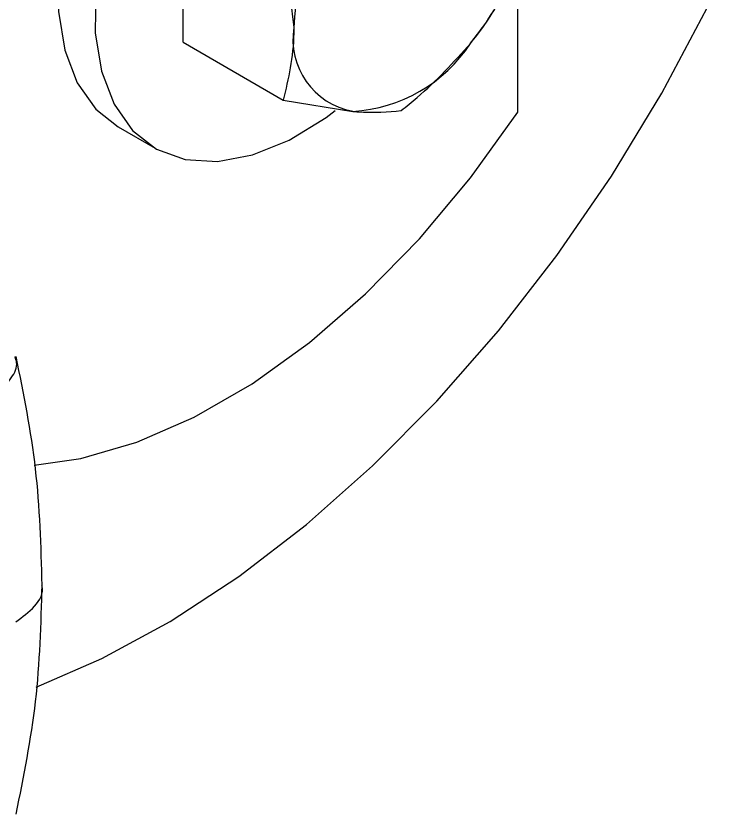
# Model space of a CAD drawing. Extents: x 16.5 to 113.1, y 4.4 to 84.5.
# Drawn here: x 84.839 to 85.898, y 64.04 to 65.237 of the extents above; entities that cross this region are included whole.
import ezdxf

# ---------------------------------------------------------------- set-up
doc = ezdxf.new("R2010")
doc.units = 0
doc.header["$MEASUREMENT"] = 0
doc.layers.add('OBJECT', color=7, linetype='CONTINUOUS')

msp = doc.modelspace()

# ---------------------------------------------------------------- linework, layer by layer
at = {"layer": 'OBJECT'}
for p, q in [((85.0898, 65.1977), (85.0898, 65.4334)), ((85.2402, 65.3466), (85.256, 65.2196)), ((85.5919, 65.0929), (85.5919, 65.3117)), ((85.0898, 65.1977), (85.2402, 65.1109)), ((85.2402, 65.1109), (85.3444, 65.0939)), ((84.9927, 65.0706), (85.0479, 65.0387))]:
    msp.add_line(p, q, dxfattribs=at)
at = {"layer": 'OBJECT', "flags": 128}
for points in [[(85.0933, 65.7114), (85.0442, 65.6534), (85.0004, 65.5888), (84.9634, 65.5197), (84.9344, 65.4484), (84.9143, 65.3771), (84.9037, 65.3081), (84.903, 65.2437), (84.9123, 65.1859), (84.9311, 65.1365), (84.959, 65.0972), (84.9927, 65.0706)], [(85.1485, 65.6796), (85.0993, 65.6215), (85.0556, 65.5569), (85.0186, 65.4879), (84.9895, 65.4165), (84.9694, 65.3452), (84.9589, 65.2763), (84.9582, 65.2119), (84.9674, 65.154), (84.9863, 65.1047), (85.0142, 65.0654), (85.0501, 65.0374), (85.0931, 65.0217), (85.1416, 65.0187), (85.1941, 65.0285), (85.249, 65.0508), (85.3044, 65.0849), (85.3182, 65.0951)], [(84.8692, 64.2305), (84.9679, 64.2731), (85.0707, 64.3289), (85.1733, 64.3961), (85.2748, 64.4741), (85.3742, 64.5621), (85.4705, 64.6594), (85.5629, 64.7649), (85.6505, 64.8778), (85.7324, 64.9969), (85.8079, 65.1211), (85.8763, 65.2493), (85.8984, 65.2947)], [(84.8664, 64.5635), (84.9363, 64.5735), (85.0205, 64.5977), (85.1066, 64.6351), (85.1933, 64.6852), (85.2794, 64.7472), (85.3636, 64.8201), (85.4445, 64.9029), (85.521, 64.9943), (85.5919, 65.0929)]]:
    msp.add_lwpolyline(points, dxfattribs=at)
at = {"layer": 'OBJECT'}
for centre, radius, start, end in [((85.6393, 65.202), 0.3837, 140.2279, 177.3607), ((85.2226, 65.4435), 0.3878, 320.3365, 355.7961), ((85.3645, 65.202), 0.1099, 170.7481, 259.4533), ((85.3308, 65.3216), 0.2282, 273.4294, 326.5653)]:
    msp.add_arc(centre, radius, start, end, dxfattribs=at)
for points, knots in [([(85.5212, 65.1959), (85.5279, 65.2046), (85.5571, 65.2423), (85.5778, 65.2834), (85.5938, 65.315)], [0, 0, 0, 0, 0.231849, 1, 1, 1, 1]), ([(85.256, 65.2196), (85.256, 65.2168), (85.2558, 65.1772), (85.2477, 65.1428), (85.2402, 65.1109)], [0, 0, 0, 0, 0.070214, 1, 1, 1, 1]), ([(85.417, 65.0951), (85.425, 65.1015), (85.4631, 65.1319), (85.4956, 65.1677), (85.5212, 65.1959)], [0, 0, 0, 0, 0.211001, 1, 1, 1, 1]), ([(85.3444, 65.0939), (85.3465, 65.0937), (85.3761, 65.0912), (85.3973, 65.0932), (85.417, 65.0951)], [0, 0, 0, 0, 0.070214, 1, 1, 1, 1]), ([(84.813, 64.6732), (84.82, 64.68), (84.8345, 64.6942), (84.8424, 64.7135), (84.8387, 64.7229), (84.8376, 64.7256)], [0, 0, 0, 0, 0.396563, 0.822164, 1, 1, 1, 1]), ([(84.8785, 64.3835), (84.8768, 64.4419), (84.8734, 64.5581), (84.8507, 64.6703), (84.8394, 64.7261)], [0, 0, 0, 0, 0.502982, 1, 1, 1, 1]), ([(84.8389, 64.3281), (84.8489, 64.3356), (84.8697, 64.351), (84.8815, 64.372), (84.8781, 64.3827), (84.8779, 64.3834)], [0, 0, 0, 0, 0.465357, 0.966381, 1, 1, 1, 1]), ([(84.8394, 64.04), (84.8507, 64.0961), (84.8735, 64.2089), (84.8768, 64.325), (84.8785, 64.3835)], [0, 0, 0, 0, 0.497074, 1, 1, 1, 1])]:
    msp.add_open_spline(points, degree=3, knots=knots, dxfattribs=at)

doc.saveas('drawing.dxf')
